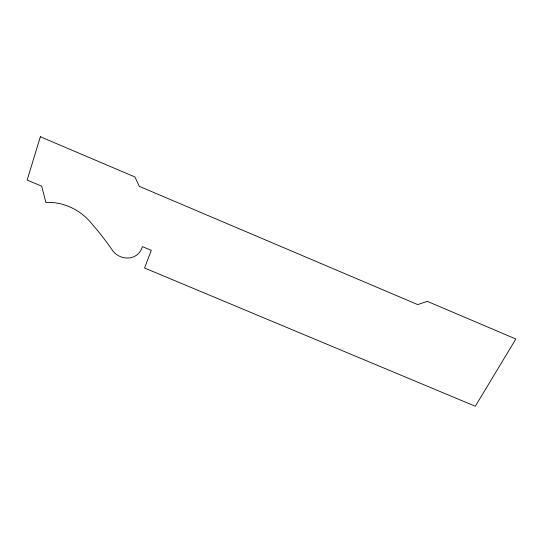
<?xml version="1.0" encoding="UTF-8"?>
<svg xmlns="http://www.w3.org/2000/svg" width="543" height="543" viewBox="0 0 543 543"><rect width="100%" height="100%" fill="white"/><g stroke="black" fill="none" stroke-linecap="round" stroke-linejoin="round"><path stroke-width="0.81" d="M40.358 136.748L27.15 180.066L41.696 186.188L45.897 202.478A50.818 44.601 38.1 0 1 89.059 220.607A266.246 212.72 34.8 0 1 113.311 251.538A17.396 15.781 35.5 0 0 141.526 248.952L142.402 246.61L151.3 250.343L144.553 268.004L475.308 406.252L515.85 339.008L427.361 301.365L417.71 304.596L139.293 186.344L134.895 176.957L40.358 136.748"/></g></svg>
